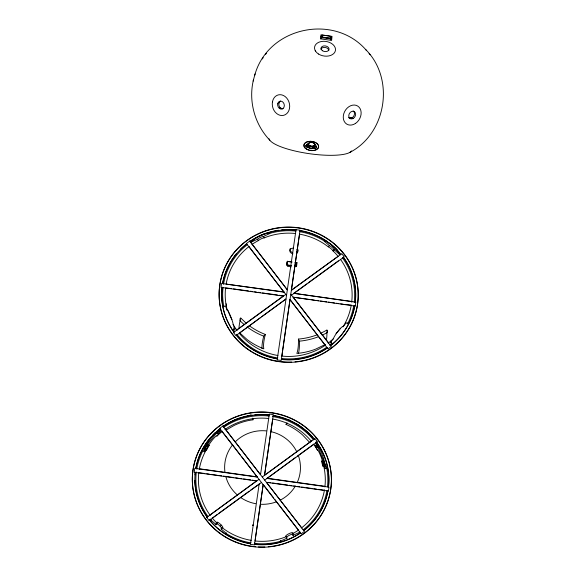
<?xml version="1.0" encoding="UTF-8"?>
<svg xmlns="http://www.w3.org/2000/svg" width="576" height="576" viewBox="0 0 576 576"><rect width="100%" height="100%" fill="white"/><g stroke="black" fill="none" stroke-linecap="round" stroke-linejoin="round"><path stroke-width="0.86" d="M295.769 457.265L266.998 478.454L329.004 487.123L328.442 491.026L266.429 482.357L301.651 527.81A63.468 61.603 3.2 0 0 324.382 490.457L324.454 489.874M351.756 301.457L293.81 293.306L355.802 302.22L355.241 306.122L293.242 297.209L302.026 298.44M354.233 302.083L354.269 302.004A66.002 64.073 3.2 0 0 342.569 258.034L342.382 257.53M311.306 441.014L264.55 475.294L273.348 414.634L269.323 414.072L260.532 474.732L225.331 428.998L224.921 429.286M313.546 439.798L314.15 438.948A67.018 65.059 3.2 0 0 273.895 415.512M299.858 231.71A66.002 64.073 3.2 0 1 324.288 240.998A10.562 2.362 42.9 0 1 332.28 245.484A10.562 2.362 42.9 0 1 339.653 254.311L340.128 254.88L340.934 254.29A67.018 65.059 3.2 0 0 300.002 230.738L299.866 231.523M313.747 444.247L313.74 444.384A63.468 61.603 3.2 0 1 317.383 450.065A7.704 0.785 68.7 0 1 320.371 455.162A7.704 0.785 68.7 0 1 323.15 463.954L325.116 468.684L326.714 468.058A64.721 14.083 -22.6 0 0 325.31 465.12L325.116 468.684M340.546 259.315L340.546 259.438A63.468 61.603 3.2 0 1 351.749 301.651L351.67 302.119M313.33 439.596L313.33 439.704A66.002 64.073 3.2 0 0 273.06 416.614L273.06 416.599M325.21 345.082L290.002 299.57L281.837 356.062A63.468 61.603 3.2 0 0 325.202 345.312L325.678 344.743M328.457 342.698L293.242 297.209M299.938 531.943L299.311 532.606A10.562 2.606 -26.5 0 0 299.556 531.958M330.602 345.47A67.018 65.059 3.2 0 0 354.722 305.806L354.708 306.05A67.018 65.059 3.2 0 1 330.588 345.715L329.717 344.88M311.306 441.094L311.299 441.223A63.468 61.603 3.2 0 0 272.707 419.054L264.564 475.056M303.185 529.654L303.178 529.798A66.002 64.073 3.2 0 0 326.902 490.81L327.902 490.946A67.018 65.059 3.2 0 1 303.79 530.618L303.797 530.374A67.018 65.059 3.2 0 0 327.917 490.709M329.983 344.736L329.976 344.923A66.002 64.073 3.2 0 0 331.682 343.555A64.721 12.751 38.9 0 0 331.164 340.582M268.697 418.255L268.682 418.493A63.468 61.603 3.2 0 0 225.317 429.235L225.331 428.998M295.495 233.359L295.488 233.51A63.468 61.603 3.2 0 0 264.24 237.874A4.061 1.001 -26.5 0 0 258.271 240.638A63.468 61.603 3.2 0 0 252.115 244.339L252.029 244.166M295.841 231.034L295.841 231.091A66.002 64.073 3.2 0 0 269.741 233.374A10.562 2.606 -26.5 0 0 260.453 235.447A10.562 2.606 -26.5 0 0 251.201 241.949L250.589 242.359L249.667 240.912M206.719 517.176L207.95 516.47A66.002 64.073 3.2 0 1 196.25 472.55L195.25 472.406A67.018 65.059 3.2 0 0 207.137 517.104L207.151 516.866A67.018 65.059 3.2 0 1 194.868 480.377M210.838 437.155A67.018 65.059 3.2 0 0 195.826 468.259L195.811 468.504A67.018 65.059 3.2 0 1 219.931 428.839L219.946 428.594M202.896 450.749L204.257 451.786L204.451 448.229A64.721 12.751 38.9 0 0 202.896 450.749A66.002 64.073 3.2 0 0 196.819 468.641L195.826 468.259M204.394 449.302L207.518 445.428L207.59 444.211L209.124 445.378L206.683 449.77L205.848 450.166M222.062 287.258L222.048 287.503A67.018 65.059 3.2 0 0 233.935 332.208L233.95 331.963A67.018 65.059 3.2 0 1 222.062 287.258L223.056 287.597A66.002 64.073 3.2 0 0 223.805 306.49L225.403 305.87L227.369 310.594A7.704 0.785 68.7 0 1 230.357 315.691A7.704 0.785 68.7 0 1 233.136 324.482L235.102 329.213L233.503 329.832A66.002 64.073 3.2 0 0 234.749 331.618L233.95 331.963M236.628 253.426A67.018 65.059 3.2 0 0 222.624 283.356L222.61 283.601A67.018 65.059 3.2 0 1 246.73 243.936L246.744 243.691A67.018 65.059 3.2 0 0 240.286 249.408M218.002 433.858L217.21 433.418L217.282 432.202L218.304 432.979M204.257 451.786L207.482 447.79A7.704 1.058 -52.7 0 1 212.328 440.064A7.704 1.058 -52.7 0 1 216.972 436.032L220.198 432.029L220.334 429.545L217.21 433.418M251.921 415.109A67.018 65.059 3.2 0 0 223.193 426.233L223.178 426.47A67.018 65.059 3.2 0 1 269.179 415.08L269.194 414.835M236.398 335.117L236.383 335.362A67.018 65.059 3.2 0 0 277.315 358.913L277.33 358.668A67.018 65.059 3.2 0 1 236.398 335.117L237.002 334.267M252.346 480.139L256.723 480.996L194.213 472.262L194.774 468.36L257.285 477.094L241.344 456.242M259.164 484.157L250.553 490.198M273.658 497.981L263.203 484.474L254.462 544.896L250.445 544.334L259.178 483.912M269.035 416.052L269.035 416.038A66.002 64.073 3.2 0 0 223.79 427.262L223.193 426.233M279.144 295.243L283.522 296.1L221.011 287.359L221.573 283.457L284.09 292.198L248.89 246.463M281.354 359.23L281.34 359.474A67.018 65.059 3.2 0 0 327.341 348.077L326.729 347.27A66.002 64.073 3.2 0 1 281.484 358.495L281.354 359.23A67.018 65.059 3.2 0 0 327.355 347.832M290.002 299.57L327.974 348.89L331.214 346.529L290.786 294.3M291.37 290.153L338.098 256.356A63.468 61.603 3.2 0 0 333.23 251.114A4.061 0.907 42.9 0 0 328.284 246.83A63.468 61.603 3.2 0 0 299.506 234.151L291.355 290.398L341.77 253.678L344.218 256.838L291.499 295.222M295.992 229.932L295.978 230.177A67.018 65.059 3.2 0 0 249.977 241.574L249.991 241.33A67.018 65.059 3.2 0 1 278.719 230.206M314.15 438.948L314.136 439.186A67.018 65.059 3.2 0 0 273.197 415.642L272.736 416.326M316.591 442.102L316.577 442.346A67.018 65.059 3.2 0 1 328.471 487.044L328.486 486.806A67.018 65.059 3.2 0 0 316.591 442.102L315.77 442.937A66.002 64.073 3.2 0 1 317.016 444.722L315.418 445.342L317.383 450.065M316.174 447.257L316.642 447.746L317.455 447.43L317.527 446.213L316.325 446.681M325.253 466.193L323.352 461.614L323.417 460.397L321.617 461.102C323.222 470.542 325.058 465.883 321.617 461.102M343.397 257.198L343.382 257.443A67.018 65.059 3.2 0 1 355.27 302.148L355.284 301.903A67.018 65.059 3.2 0 0 343.397 257.198L342.576 257.796M254.362 543.11L254.686 543.384A66.002 64.073 3.2 0 0 280.778 541.174A10.562 2.606 -26.5 0 1 280.526 540.511M263.203 484.474L255.038 540.958A63.468 61.603 3.2 0 0 286.272 536.674A4.061 1.001 -26.5 0 1 286.805 534.96A4.061 1.001 -26.5 0 1 291.686 532.699A4.061 1.001 -26.5 0 1 292.248 533.916L292.918 535.385L299.246 532.462A10.562 2.606 -26.5 0 0 299.462 531.943M247.363 244.49L247.349 244.678A66.002 64.073 3.2 0 0 223.618 283.745L222.624 283.356M248.89 246.492L248.875 246.65A63.468 61.603 3.2 0 0 226.13 284.098L284.098 291.953M222.386 431.136L222.07 431.597A63.468 61.603 3.2 0 0 216.972 436.032M237.211 334.541L237.197 334.757A66.002 64.073 3.2 0 0 277.459 357.934L277.805 357.739M256.738 480.758L209.981 515.038A63.468 61.603 3.2 0 1 198.77 472.896L198.799 472.594M212.242 517.709L212.422 518.184A63.468 61.603 3.2 0 0 217.282 523.44L216.216 524.664L210.974 520.121A10.562 2.362 42.9 0 1 210.874 519.235M210.204 519.17L210.866 520.243A10.562 2.362 42.9 0 1 210.787 519.264M236.801 329.89L283.536 295.855M196.272 472.306L196.315 471.974M324.958 486.31L267.012 478.21M198.785 472.673L204.934 473.515M199.354 468.756L257.299 476.856M324.878 486.95L324.95 486.511A63.468 61.603 3.2 0 0 323.15 463.954M286.762 263.153L286.582 264.463A65.808 1.354 -82 0 1 286.762 263.153L287.014 263.153A65.83 1.354 -82 0 1 287.273 261.439L291.852 261.763M291.096 265.666L286.754 265.061L287.014 263.153M321.214 36.958L321.394 35.662A65.808 1.354 -82 0 1 321.286 36.749L321.818 37.145M321.264 38.462L321.286 36.749M322.459 35.208L322.186 37.202L330.228 38.326L330.502 36.331A56.498 56.167 18.7 0 0 322.459 35.208A1.188 0.526 5 0 0 321.502 35.467M294.566 266.155L296.302 266.393L296.568 264.485A65.83 1.354 -82 0 1 296.827 262.778L295.142 262.21M296.539 266.53L296.568 264.485M330.826 39.73L331.337 38.16A65.808 1.354 -82 0 0 331.445 37.066L330.869 38.39M254.477 544.651L254.7 543.146M223.531 284.148L223.639 283.5M196.726 469.051L196.841 468.403M199.282 469.159L199.339 468.95A63.468 61.603 3.2 0 1 207.482 447.79M351.245 305.021L345.046 304.452M253.534 79.582C248.191 100.814 254.664 124.459 269.82 140.213M254.693 75.37C267.79 26.755 334.699 12.852 366.631 50.652M253.138 81.086L255.089 73.879M313.423 438.833L313.438 438.775A64.159 2.297 -52.2 0 0 313.034 438.631A64.721 64.332 18.7 0 0 296.978 424.166M286.754 265.061L286.812 264.881A63.281 1.296 -82 0 1 287.388 261.115M296.302 266.393L296.366 266.213A63.281 1.296 -82 0 1 296.935 262.447M279.079 102.895L279.23 102.528M205.942 449.993L206.798 448.387M204.912 447.53A64.174 62.294 3.2 0 1 219.96 428.882L204.912 447.53L204.574 448.171L206.683 449.77M207.115 447.818L209.124 445.378M262.267 58.954L263.203 57.679M265.514 54.468L266.407 53.244M310.025 442.8L302.472 434.858A62.129 61.762 18.7 0 0 286.034 424.426L287.129 423.029M355.255 305.878L353.7 305.906A66.002 64.073 3.2 0 1 347.623 323.798L346.262 322.762L343.037 326.765A7.704 1.058 -52.7 0 0 338.393 330.797A7.704 1.058 -52.7 0 0 333.547 338.522L330.322 342.518L331.682 343.555M333.23 251.114L334.303 249.89L339.545 254.426A10.562 2.362 42.9 0 0 332.172 245.606A10.562 2.362 42.9 0 0 324.173 241.121L329.414 245.657A4.061 0.907 42.9 0 1 334.303 249.89M332.935 250.711L334.037 249.53M220.205 526.291L221.299 525.11M239.681 319.183L240.761 318.046L246.334 323.366M262.001 348.646A64.166 19.008 -56.3 0 1 263.743 336.182L265.356 334.469A62.129 51.588 6.2 0 1 249.134 325.584M328.284 246.83L329.414 245.657M217.282 523.44A4.061 0.907 42.9 0 1 217.937 522.396A4.061 0.907 42.9 0 1 221.983 525.895A4.061 0.907 42.9 0 1 222.235 527.724L221.098 528.89L226.346 533.434A10.562 2.362 42.9 0 0 226.606 533.117M301.658 527.602L301.255 527.911M220.824 429.185L220.543 429.624A66.002 64.073 3.2 0 0 218.837 430.992L220.198 432.029M328.061 343.008L328.45 342.95A63.468 61.603 3.2 0 0 333.547 338.522M285.818 294.43L233.51 332.518L235.951 335.678L285.977 299.009L261.533 316.814M260.093 317.858L239.227 333.238A63.468 61.603 3.2 0 0 277.812 355.493L277.891 355.255M293.81 293.306L306.756 283.882M308.189 282.838L338.393 260.842M259.013 479.326L206.705 517.421L209.153 520.574L261.461 482.486M262.26 476.964L314.971 438.581L317.419 441.734L264.701 480.125M209.167 520.337L210.413 519.422M212.443 517.946L217.476 514.282M218.916 513.238L249.113 491.242M297.209 456.221L313.747 444.175M223.258 427.406L223.805 427.025M298.67 529.79L298.404 530.15A63.468 61.603 3.2 0 1 292.248 533.916M226.181 430.042L234.353 425.34A62.129 61.762 18.7 0 1 252.986 419.803A61.553 4.392 68.1 0 1 252.842 418.522M349.646 152.525C386.539 133.596 395.129 78.768 365.666 49.529M327.6 331.474L326.916 330.084L320.623 333.367M325.051 344.614L315.403 349.236A62.129 51.588 6.2 0 1 296.849 353.434A61.553 16.049 72.5 0 0 298.404 339.091A62.129 51.588 6.2 0 0 316.966 334.886L317.642 334.627M327.55 332.402L324.713 333.936A64.721 53.741 6.2 0 1 322.142 335.174M257.602 239.17L251.273 242.093A10.562 2.606 -26.5 0 1 260.525 235.591A10.562 2.606 -26.5 0 1 269.813 233.518L263.491 236.448A4.061 1.001 -26.5 0 0 257.602 239.17L258.271 240.638M286.272 536.674L287.028 538.106L280.706 541.03A10.562 2.606 -26.5 0 1 280.447 540.504M322.538 461.938L323.352 461.614M322.74 466.013L325.188 465.026L325.051 464.321A64.174 62.294 3.2 0 0 315.9 442.289L325.051 464.321M247.37 415.699L247.759 415.613M250.114 415.123L250.906 414.979M298.404 339.091L299.434 341.172L302.522 340.812A64.721 53.741 6.2 0 0 318.161 336.838M281.851 355.81L281.347 355.752M296.366 266.213L294.574 265.975M321.466 36.986L331.02 38.318M287.359 266.263L291.377 266.825M354.269 301.759L355.817 301.975M231.732 288.612L225.569 287.964A63.468 61.603 3.2 0 0 227.369 310.594M233.489 288.857L236.124 289.224M237.881 289.476L248.414 290.945M250.171 291.19L252.806 291.557M254.563 291.802L256.32 292.046M258.077 292.298L260.705 292.666M262.462 292.91L265.097 293.278M266.854 293.522L273.002 294.379M274.752 294.624L277.387 294.998M303.782 298.685L309.924 299.542M311.681 299.786L314.316 300.154M316.073 300.406L318.708 300.773M320.465 301.018L326.606 301.874M328.363 302.119L330.998 302.486M332.755 302.731L334.512 302.976M336.262 303.228L338.897 303.595M340.654 303.84L343.289 304.207M328.486 486.806L327.47 486.857A66.002 64.073 3.2 0 0 326.714 468.058M206.69 473.76L209.326 474.127M211.082 474.372L217.224 475.236M218.981 475.481L221.616 475.848M223.373 476.093L233.906 477.562M235.663 477.814L238.298 478.181M240.055 478.426L241.812 478.67M243.569 478.915L246.197 479.282M247.954 479.527L250.589 479.894M268.2 482.357L270.835 482.724M272.592 482.969L275.227 483.343M276.977 483.588L287.518 485.057M289.274 485.302L291.902 485.669M293.659 485.921L295.416 486.166M297.173 486.41L299.808 486.778M301.565 487.022L304.2 487.39M305.957 487.634L312.098 488.491M313.855 488.743L316.49 489.11M318.247 489.355L324.389 490.212M291.283 265.529L286.812 264.881M251.345 540.202L251.021 540.317A63.468 61.603 3.2 0 1 222.235 527.724M251.006 542.642L250.661 542.837A66.002 64.073 3.2 0 1 226.231 533.549A10.562 2.362 42.9 0 0 226.526 533.131M263.743 336.182L260.899 334.994A64.721 53.741 6.2 0 1 247.111 326.909M288.95 419.825L288.583 419.659A64.166 2.297 -52.2 0 1 288.626 419.63M289.678 420.156L290.038 420.329M315.922 447.055L315.562 446.638M207.518 445.428L208.217 445.954M239.926 320.573L241.711 322.337A64.721 53.741 6.2 0 0 243.799 324.223M239.436 332.64L247.284 339.71A62.129 51.588 6.2 0 0 263.794 348.818A61.553 18.23 -56.3 0 1 265.356 334.469M369.079 53.554L370.138 54.792M252.137 244.102L287.33 289.836L249.653 241.157L246.406 243.518L286.531 295.351M303.185 529.574L303.797 530.374M222.091 431.359L240.242 454.817M274.752 499.399L297.864 529.258M237.132 330.343L236.779 330.077A63.468 61.603 3.2 0 1 233.136 324.482M210.326 515.246L209.995 514.793M315.562 51.005L315.216 50.407M314.914 445.558L315.403 446.371M316.325 447.199L316.642 447.746M263.491 236.448L264.24 237.874M316.188 444.377L317.455 447.43M252.317 418.162L252.986 419.803M351.187 305.309L351.187 305.51A63.468 61.603 3.2 0 1 343.037 326.765M351.655 150.919A42.034 10.058 8.2 0 1 308.729 153.598A42.034 10.058 8.2 0 1 269.05 138.758M351.972 117.828A61.61 6.595 7.8 0 1 348.883 117.641M279.36 107.921A61.61 6.595 7.8 0 0 283.054 108.698A4.061 3.29 74.3 0 1 279.108 105.898A4.061 3.29 74.3 0 1 280.498 101.11M352.044 118.246A64.721 6.934 7.8 0 1 350.798 118.166M320.875 49.234A4.061 2.83 9.1 0 1 325.152 47.462A4.061 2.83 9.1 0 1 328.81 50.393M353.138 110.909A4.061 3.197 -59.6 0 1 353.729 116.136A4.061 3.197 -59.6 0 1 348.826 117.792M307.181 147.154A1.555 0.9 5.8 0 0 307.649 147.175A4.68 2.894 7 0 0 309.938 148.356A1.562 0.95 7.7 0 0 311.875 148.622A4.68 2.894 7 0 0 314.46 148.111A1.562 0.965 7 0 1 313.711 146.686A1.562 0.965 7 0 1 315.965 146.542M306.734 145.051A4.68 2.894 7 0 1 309.283 142.942A3.118 1.951 8 0 1 309.636 142.776A3.125 1.937 6.4 0 1 314.021 143.366A3.118 1.958 5.5 0 1 314.273 143.633A4.68 2.894 7 0 1 316.008 146.347M306.713 145.246A1.562 0.965 7 0 1 308.822 146.002A1.562 0.965 7 0 1 307.642 147.154M307.166 147.226A1.562 1.044 9.8 0 1 305.813 146.225A1.562 1.044 9.8 0 1 306.67 145.181M314.266 143.64A3.125 1.93 7 0 1 313.423 146.117A3.125 1.93 7 0 1 309.276 145.541A3.125 1.93 7 0 1 309.283 142.942M315.914 146.585A1.562 0.914 8.5 0 1 316.44 147.838A1.562 0.914 8.5 0 1 314.482 148.075M309.938 148.356A1.562 0.965 7 0 1 310.01 146.945A1.562 0.965 7 0 1 312.271 147.262A1.562 0.965 7 0 1 311.875 148.622M321.538 36.785A65.83 1.354 -82 0 1 321.437 37.742A53.402 53.086 18.7 0 1 330.991 39.074A65.83 1.354 -82 0 0 331.085 38.117M330.516 36.31A1.188 0.518 12.1 0 1 331.387 36.878M281.678 229.853A67.018 65.059 3.2 0 1 295.301 229.86M300.701 230.616A67.018 65.059 3.2 0 1 327.139 241.43M329.659 243.238A67.018 65.059 3.2 0 1 337.824 250.517M299.434 341.172A64.166 16.726 72.5 0 1 298.505 353.354M326.916 330.084A61.546 16.042 72.5 0 1 326.326 340.718M238.975 328.507A61.546 18.23 -56.3 0 1 240.761 318.046M297.979 249.667A4.061 2.916 6.7 0 1 296.388 252.36M292.709 252.576A4.061 2.916 6.7 0 1 290.275 248.472M223.805 306.439A64.721 14.083 -22.6 0 1 223.826 306.216M340.466 328.27A64.152 62.273 3.2 0 1 336.024 333.468M231.941 319.622A64.152 62.273 3.2 0 1 227.894 310.255M226.476 305.366A64.152 62.273 3.2 0 1 226.094 303.718M347.58 322.79A64.721 12.751 38.9 0 1 347.623 323.741M296.496 266.666A65.808 1.354 -82 0 1 296.813 264.557M296.827 262.778A53.402 5.717 7.8 0 1 295.034 262.541M292.039 262.13A53.402 5.717 7.8 0 1 287.273 261.439M296.964 249.336A4.061 2.916 6.7 0 1 296.41 253.418M292.939 253.814A4.061 2.916 6.7 0 1 289.8 250.61A4.061 2.916 6.7 0 1 293.422 248.083M233.503 329.774A64.721 14.083 -22.6 0 1 234.562 326.786M291.679 362.052A69.559 67.522 3.2 0 1 226.49 264.139A69.559 67.522 3.2 0 1 346.126 256.709A69.559 67.522 3.2 0 1 294.998 361.85M195.012 474.854A67.018 65.059 3.2 0 1 195.257 472.162M212.94 434.873A67.018 65.059 3.2 0 1 215.165 432.677M254.88 414.756A67.018 65.059 3.2 0 1 268.502 414.763M255.737 546.725A69.559 67.522 3.2 0 1 202.658 443.873A69.559 67.522 3.2 0 1 320.99 444.096A69.559 67.522 3.2 0 1 268.2 546.754M264.881 546.955A69.559 67.522 3.2 0 1 258.415 546.912M239.184 418.183A64.721 64.332 18.7 0 0 224.23 426.218A64.159 4.572 68.1 0 0 223.38 426.125M286.805 423.115A61.553 2.203 -52.2 0 1 286.034 424.426M216.799 523.555A4.061 0.907 42.9 0 1 220.889 527.083A4.061 0.907 42.9 0 1 221.098 528.89M216.216 524.664A4.061 0.907 42.9 0 1 215.798 523.915M218.837 430.992A64.721 12.751 38.9 0 1 219.902 428.782M315.965 442.073A64.721 14.083 -22.6 0 1 317.016 444.722M253.238 525.312A7.502 5.897 9.6 0 1 252.54 525.096M253.433 525.283A7.322 5.753 9.5 0 1 252.749 525.082M298.591 456.228A37.922 36.814 3.2 0 1 297.166 482.638M295.358 486.065A37.922 36.814 3.2 0 1 280.123 500.191M275.81 502.049A37.922 36.814 3.2 0 1 260.41 504.266M255.694 503.705A37.922 36.814 3.2 0 1 241.272 497.93M237.542 495.115A37.922 36.814 3.2 0 1 225.756 476.33M225 472.55A37.922 36.814 3.2 0 1 232.697 444.715M235.188 441.936A37.922 36.814 3.2 0 1 266.249 430.891M270.936 431.647A37.922 36.814 3.2 0 1 296.813 451.879M293.486 534.773A4.061 1.001 -26.5 0 1 292.918 535.385M287.028 538.106A4.061 1.001 -26.5 0 1 286.567 538.07M286.315 537.682A4.061 1.001 -26.5 0 1 288.972 535.478A4.061 1.001 -26.5 0 1 292.925 534.067M209.592 520.02L209.585 520.265A67.018 65.059 3.2 0 0 250.517 543.816L250.531 543.571A67.018 65.059 3.2 0 1 209.592 520.02M254.556 544.133L254.542 544.378A67.018 65.059 3.2 0 0 300.542 532.98L300.557 532.735A67.018 65.059 3.2 0 1 254.556 544.133M296.05 229.658L277.171 359.921L281.196 360.482L300.074 230.22L296.05 229.658M222.854 426.053L219.607 428.414L301.169 533.794L304.416 531.432L222.854 426.053M320.897 38.894L320.551 38.887A65.765 1.346 -82 0 0 320.962 34.826L332.021 36.374A65.765 1.346 -82 0 1 331.61 40.428L320.897 38.894M322.466 50.724A4.061 2.83 9.1 0 0 329.011 49.529A4.061 2.83 9.1 0 0 323.611 45.958A4.061 2.83 9.1 0 0 322.466 50.724M318.578 54.05A10.562 7.351 9.1 0 0 335.419 50.602A10.562 7.351 9.1 0 0 321.077 41.558A10.562 7.351 9.1 0 0 318.578 54.05M353.362 118.354A4.061 3.197 -59.6 0 0 354.42 111.672A4.061 3.197 -59.6 0 0 348.811 115.178A4.061 3.197 -59.6 0 0 353.362 118.354M355.565 123.386A10.562 8.316 -59.6 0 0 357.696 106.049A10.562 8.316 -59.6 0 0 343.339 115.762A10.562 8.316 -59.6 0 0 355.565 123.386M277.711 103.81A4.061 3.29 74.3 0 0 281.981 109.044A4.061 3.29 74.3 0 0 283.255 102.478A4.061 3.29 74.3 0 0 277.711 103.81M272.448 101.866A10.562 8.554 74.3 0 0 283.702 115.315A10.562 8.554 74.3 0 0 286.798 98.158A10.562 8.554 74.3 0 0 272.448 101.866M306.835 149.407A7.502 4.637 7.2 0 0 318.636 147.017A7.502 4.637 7.2 0 0 308.153 141.48A7.502 4.637 7.2 0 0 306.835 149.407M306.461 146.657A1.562 0.965 7 0 0 308.916 146.153A1.562 0.965 7 0 0 306.734 145.008A1.562 0.965 7 0 0 306.461 146.657M310.154 148.219A1.562 0.965 7 0 0 312.61 147.722A1.562 0.965 7 0 0 310.428 146.57A1.562 0.965 7 0 0 310.154 148.219M314.186 147.737A1.562 0.965 7 0 0 316.642 147.233A1.562 0.965 7 0 0 314.46 146.088A1.562 0.965 7 0 0 314.186 147.737M309.794 145.606A3.125 1.93 7 0 0 314.712 144.605A3.125 1.93 7 0 0 310.349 142.308A3.125 1.93 7 0 0 309.794 145.606M307.102 149.321A7.322 4.529 7 0 0 318.6 146.93A7.322 4.529 7 0 0 308.333 141.566A7.322 4.529 7 0 0 307.102 149.321M245.83 347.897A69.559 67.522 3.2 0 0 357.53 304.452A69.559 67.522 3.2 0 0 262.613 232.128A69.559 67.522 3.2 0 0 245.83 347.897M219.031 532.793A69.559 67.522 3.2 0 0 330.732 489.355A69.559 67.522 3.2 0 0 235.814 417.031A69.559 67.522 3.2 0 0 219.031 532.793"/></g></svg>
